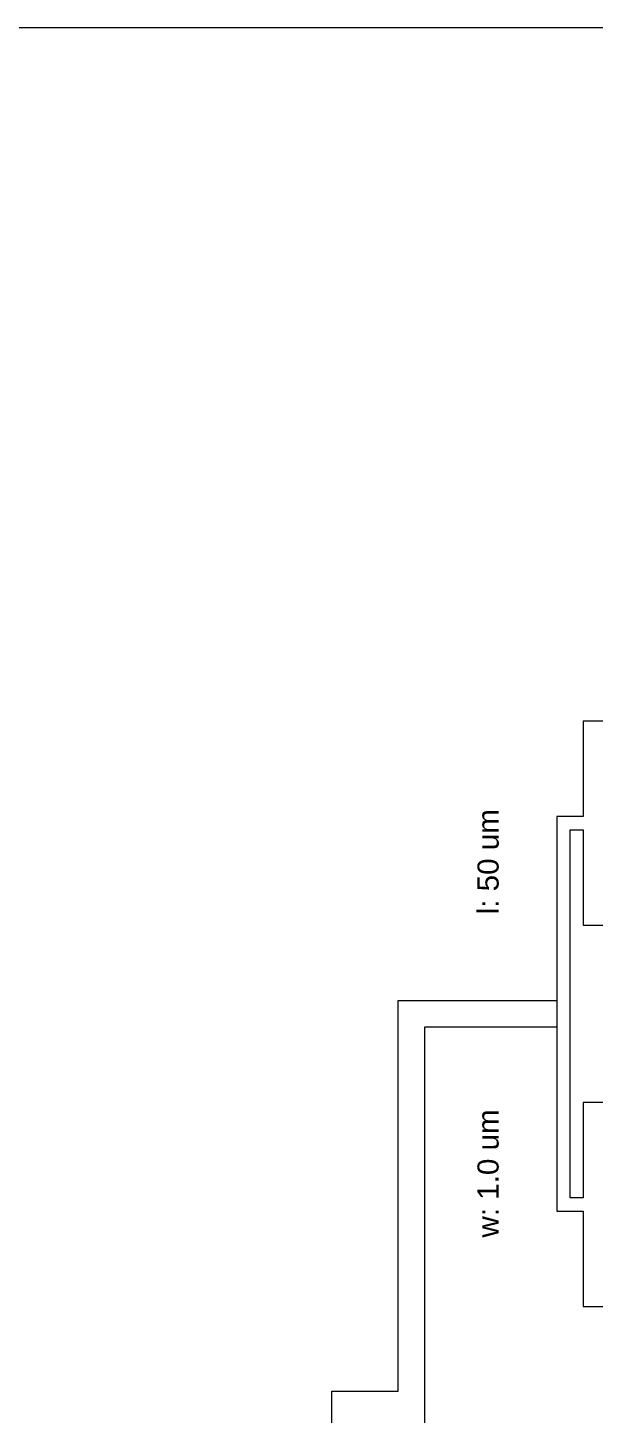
# Model space of a CAD drawing. Extents: x 1000 to 49000, y 2919 to 77300.
# Drawn here: x 37350 to 39492, y 46263 to 51500 of the extents above; entities that cross this region are included whole.
import ezdxf

# ---------------------------------------------------------------- set-up
doc = ezdxf.new("R2010")
doc.units = 13
doc.layers.add('Inner', color=4, linetype='Continuous', lineweight=0, true_color=0x00ffff)
doc.layers.add('Outer', color=1, linetype='Continuous', lineweight=0, true_color=0xff0000)
doc.styles.add('textstyle24', font='')
doc.styles.add('textstyle25', font='')
doc.styles.get('textstyle24').set_extended_font_data('Arial')
doc.styles.get('textstyle25').set_extended_font_data('Arial')

msp = doc.modelspace()

# ---------------------------------------------------------------- linework, layer by layer
at = {"layer": 'Inner'}
msp.add_lwpolyline([(26000, 51500), (26000, 28500), (49000, 28500), (49000, 51500), (26000, 51500)], dxfattribs=at)
at = {"layer": 'Outer'}
for points in [[(39550, 48880), (39450, 48880), (39450, 48520), (39350, 48520), (39350, 47030), (39450, 47030), (39450, 46670), (39550, 46670)], [(39550, 47440), (39450, 47440), (39450, 47080), (39400, 47080), (39400, 48470), (39450, 48470), (39450, 48110), (39550, 48110)], [(38500, 43500), (38500, 46350), (38750, 46350), (38750, 47825), (39350, 47825), (39350, 47725), (38850, 47725), (38850, 44875)]]:
    msp.add_lwpolyline(points, dxfattribs=at)

# ---------------------------------------------------------------- texts
at = {"layer": 'Outer', "char_height": 80, "attachment_point": 1, "rotation": 90}
for s, insert, style in [('l: 50 um', (39050.11, 48150.86), 'textstyle24'), ('w: 1.0 um', (39050, 46930), 'textstyle25')]:
    msp.add_mtext(s, dxfattribs=dict(at, insert=insert, style=style))

doc.saveas('drawing.dxf')
